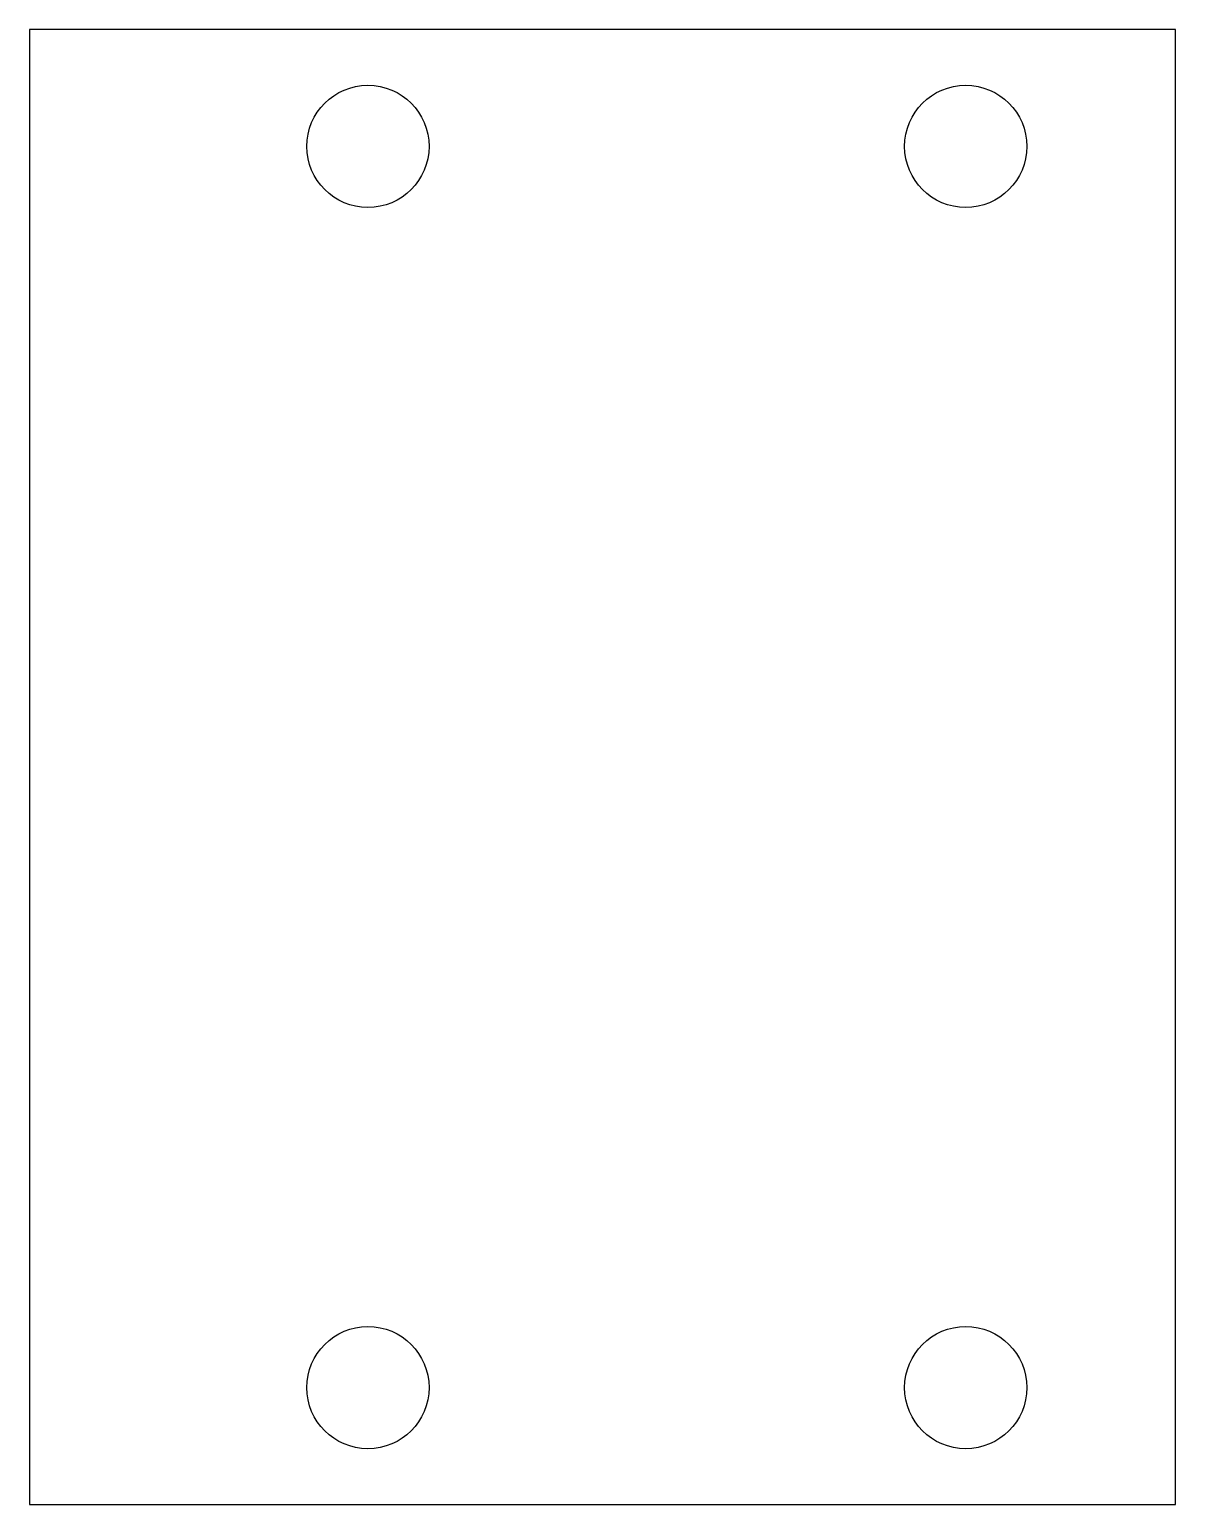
# Model space of a CAD drawing. Header units: millimetres. Extents: x -30 to 0, y 0 to 38.6.
import ezdxf

# ---------------------------------------------------------------- set-up
doc = ezdxf.new("R2010")
doc.units = ezdxf.units.MM

msp = doc.modelspace()

# ---------------------------------------------------------------- linework, layer by layer
msp.add_lwpolyline([(0, 38.6), (-30, 38.6), (-30, 0), (0, 0)], close=True)
for centre in [(-21.141, 35.541), (-5.491, 35.541), (-21.141, 3.059), (-5.491, 3.059)]:
    msp.add_circle(centre, 1.6)

doc.saveas('drawing.dxf')
